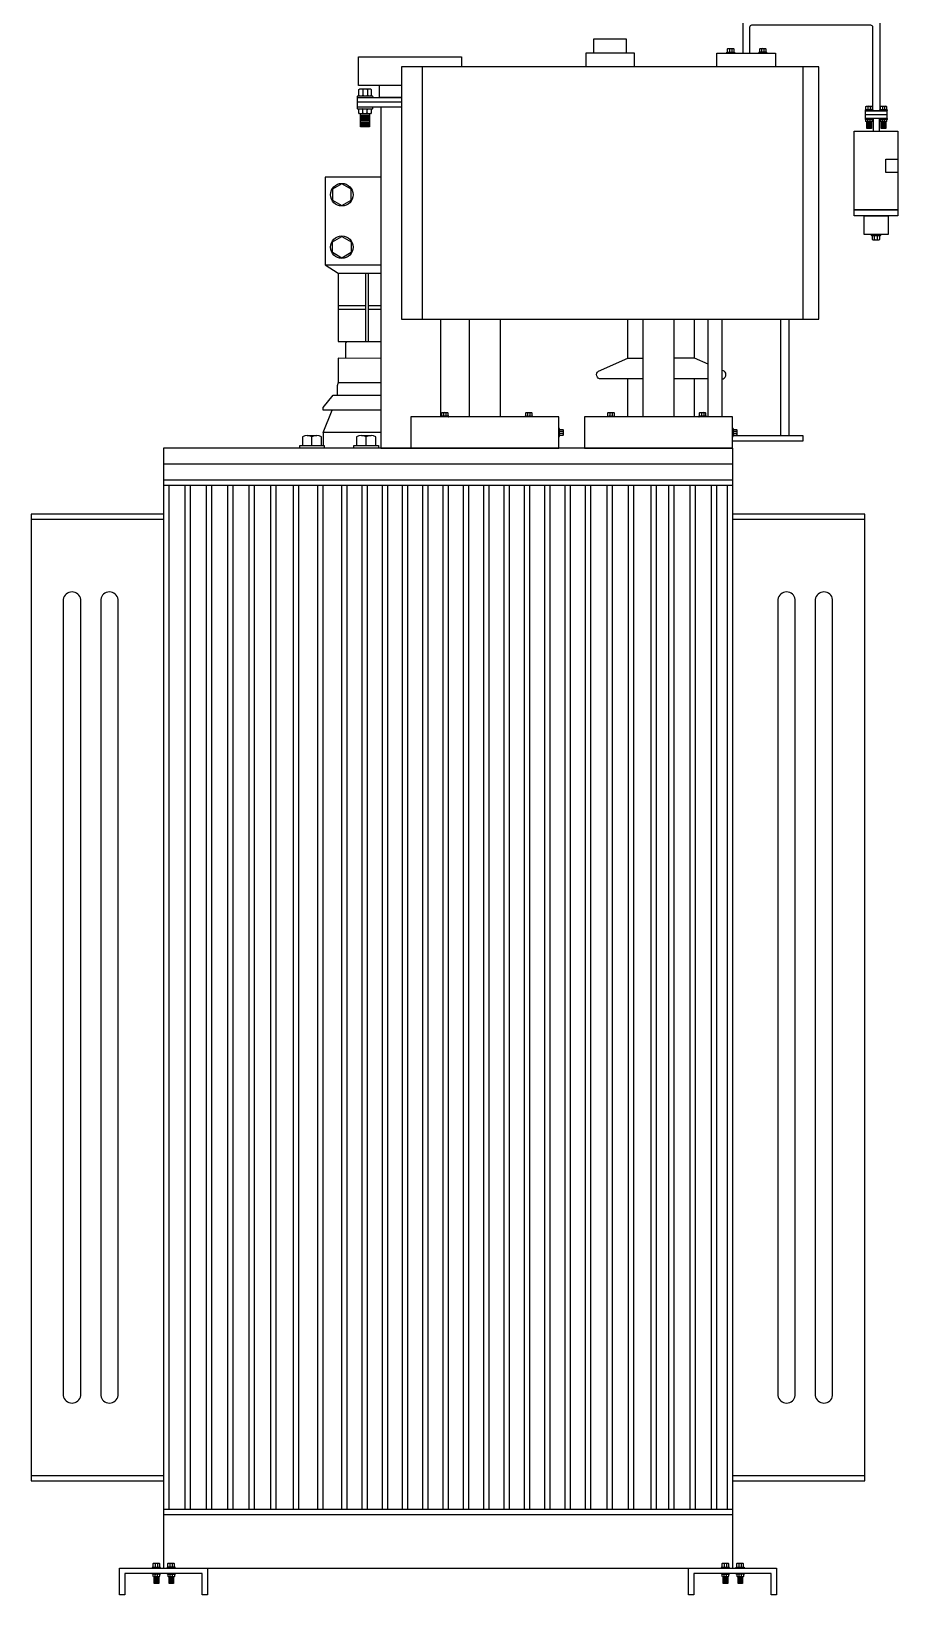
# Model space of a CAD drawing. Header units: millimetres. Extents: x 20927 to 53748, y 38421 to 54891.
# Drawn here: x 42603 to 44224, y 44419 to 47346 of the extents above; entities that cross this region are included whole.
import ezdxf

# ---------------------------------------------------------------- set-up
doc = ezdxf.new("R2010")
doc.units = ezdxf.units.MM
doc.linetypes.add('DASHEDX2', pattern=[1.5, 1, -0.5])
doc.layers.add('Btrans.', color=2, linetype='Continuous')
doc.layers.add('HIGHT', color=8, linetype='Continuous')

# ---------------------------------------------------------------- blocks, each defined once
blk = doc.blocks.new('A$C6F5A6055-flat-11')
at = {"layer": 'HIGHT'}
for p, q in [((0, 410.4), (0, 349.8)), ((252.3, 414.3), (3.9, 414.3)), ((243.5, 414.3), (252.3, 414.3)), ((256.2, 410.4), (256.2, 241.7)), ((12.7, 397.7), (12.7, 349.8)), ((239.6, 401.6), (16.6, 401.6)), ((243.5, 241.7), (243.5, 397.7)), ((229.8, 234.3), (269.9, 234.3)), ((229.9, 243.2), (243, 243.2)), ((243, 241.7), (229.9, 241.7)), ((243, 243.2), (230.5, 243.2)), ((230.6, 249.3), (231.4, 250)), ((230.6, 243.9), (230.6, 249.3)), ((231.4, 243.2), (230.6, 243.9)), ((231.4, 250), (234.3, 250)), ((231.4, 243.2), (241.5, 243.2)), ((232.8, 241.7), (240.1, 241.7)), ((233.6, 250), (234.3, 249.3)), ((234.3, 243.9), (233.6, 243.2)), ((234.3, 250), (238.6, 250)), ((235, 250), (234.3, 249.3)), ((234.3, 249.3), (234.3, 243.9)), ((234.3, 243.9), (235, 243.2)), ((237.9, 250), (238.6, 249.3)), ((238.6, 243.9), (237.9, 243.2)), ((238.6, 250), (241.5, 250)), ((239.3, 250), (238.6, 249.3)), ((238.6, 249.3), (238.6, 243.9)), ((238.6, 243.9), (239.3, 243.2)), ((241.5, 250), (242.3, 249.3)), ((242.3, 243.9), (241.5, 243.2)), ((242.3, 249.3), (242.3, 243.9)), ((256.2, 241.7), (243.5, 241.7)), ((256.7, 243.2), (269.9, 243.2)), ((269.9, 241.7), (256.7, 241.7)), ((269.8, 243.2), (257.4, 243.2)), ((257.5, 249.3), (258.2, 250)), ((257.5, 243.9), (257.5, 249.3)), ((258.2, 243.2), (257.5, 243.9)), ((258.2, 250), (261.2, 250)), ((258.2, 243.2), (268.4, 243.2)), ((259.7, 241.7), (267, 241.7)), ((260.4, 250), (261.2, 249.3)), ((261.2, 243.9), (260.4, 243.2)), ((261.9, 250), (261.2, 249.3)), ((261.2, 250), (265.5, 250)), ((261.2, 249.3), (261.2, 243.9)), ((261.2, 243.9), (261.9, 243.2)), ((264.7, 250), (265.5, 249.3)), ((265.5, 243.9), (264.7, 243.2)), ((266.2, 250), (265.5, 249.3)), ((265.5, 250), (268.4, 250)), ((265.5, 249.3), (265.5, 243.9)), ((265.5, 243.9), (266.2, 243.2)), ((268.4, 250), (269.1, 249.3)), ((269.1, 243.9), (268.4, 243.2)), ((269.1, 249.3), (269.1, 243.9)), ((229.9, 226.8), (243, 226.8)), ((229.9, 225.4), (242.4, 225.4)), ((243, 225.4), (229.9, 225.4)), ((230.6, 224.6), (231.4, 225.4)), ((230.6, 221.5), (230.6, 224.6)), ((231.4, 220.7), (230.6, 221.5)), ((241.5, 225.4), (231.4, 225.4)), ((234.3, 220.7), (231.4, 220.7)), ((232.2, 208.4), (232.2, 220.7)), ((240.7, 220.2), (232.2, 220.2)), ((240.7, 218.9), (232.2, 218.9)), ((240.7, 218.9), (232.2, 218.9)), ((240.7, 217.6), (232.2, 217.6)), ((240.7, 217.6), (232.2, 217.6)), ((240.7, 216.3), (232.2, 216.3)), ((240.7, 216.3), (232.2, 216.3)), ((240.7, 214.9), (232.2, 214.9)), ((240.7, 214.9), (232.2, 214.9)), ((240.7, 213.6), (232.2, 213.6)), ((240.7, 213.6), (232.2, 213.6)), ((240.7, 212.3), (232.2, 212.3)), ((240.7, 212.3), (232.2, 212.3)), ((240.7, 211), (232.2, 211)), ((240.7, 211), (232.2, 211)), ((240.7, 209.7), (232.2, 209.7)), ((240.7, 209.7), (232.2, 209.7)), ((240.7, 208.4), (232.2, 208.4)), ((240.1, 226.8), (232.8, 226.8)), ((234.3, 224.6), (233.6, 225.4)), ((233.6, 220.7), (234.3, 221.5)), ((234.3, 224.6), (235, 225.4)), ((234.3, 221.5), (234.3, 224.6)), ((235, 220.7), (234.3, 221.5)), ((238.6, 220.7), (234.3, 220.7)), ((238.6, 224.6), (237.9, 225.4)), ((237.9, 220.7), (238.6, 221.5)), ((238.6, 224.6), (239.3, 225.4)), ((238.6, 221.5), (238.6, 224.6)), ((239.3, 220.7), (238.6, 221.5)), ((241.5, 220.7), (238.6, 220.7)), ((240.7, 220.7), (240.7, 208.4)), ((241.5, 225.4), (242.3, 224.6)), ((242.3, 221.5), (241.5, 220.7)), ((242.3, 224.6), (242.3, 221.5)), ((244.2, 226.8), (244.2, 203.3)), ((255.5, 226.8), (255.5, 203.3)), ((256.7, 226.8), (269.9, 226.8)), ((269.9, 225.4), (256.7, 225.4)), ((256.8, 225.4), (269.3, 225.4)), ((257.5, 224.6), (258.2, 225.4)), ((257.5, 221.5), (257.5, 224.6)), ((258.2, 220.7), (257.5, 221.5)), ((268.4, 225.4), (258.2, 225.4)), ((261.2, 220.7), (258.2, 220.7)), ((259.1, 208.4), (259.1, 220.7)), ((267.5, 220.2), (259.1, 220.2)), ((267.5, 218.9), (259.1, 218.9)), ((267.5, 218.9), (259.1, 218.9)), ((267.5, 217.6), (259.1, 217.6)), ((267.5, 217.6), (259.1, 217.6)), ((267.5, 216.3), (259.1, 216.3)), ((267.5, 216.3), (259.1, 216.3)), ((267.5, 215), (259.1, 215)), ((267.5, 215), (259.1, 215)), ((267.5, 213.6), (259.1, 213.6)), ((267.5, 213.6), (259.1, 213.6)), ((267.5, 212.3), (259.1, 212.3)), ((267.5, 212.3), (259.1, 212.3)), ((267.5, 211), (259.1, 211)), ((267.5, 211), (259.1, 211)), ((267.5, 209.7), (259.1, 209.7)), ((267.5, 209.7), (259.1, 209.7)), ((267.5, 208.4), (259.1, 208.4)), ((267, 226.8), (259.7, 226.8)), ((261.2, 224.6), (260.4, 225.4)), ((260.4, 220.7), (261.2, 221.5)), ((261.2, 224.6), (261.9, 225.4)), ((261.2, 221.5), (261.2, 224.6)), ((261.9, 220.7), (261.2, 221.5)), ((265.5, 220.7), (261.2, 220.7)), ((265.5, 224.6), (264.7, 225.4)), ((264.7, 220.7), (265.5, 221.5)), ((265.5, 224.6), (266.2, 225.4)), ((265.5, 221.5), (265.5, 224.6)), ((266.2, 220.7), (265.5, 221.5)), ((268.4, 220.7), (265.5, 220.7)), ((267.5, 220.7), (267.5, 208.4)), ((268.4, 225.4), (269.1, 224.6)), ((269.1, 221.5), (268.4, 220.7)), ((269.1, 224.6), (269.1, 221.5)), ((257.2, 10), (241.4, 10)), ((241.4, 8.2), (257.2, 8.2)), ((257.1, 8.2), (242.2, 8.2)), ((243.2, 8.2), (242.3, 7.3)), ((242.3, 7.3), (242.3, 0.9)), ((242.3, 0.9), (243.2, 0)), ((243.2, 8.2), (255.4, 8.2)), ((244.9, 10), (253.7, 10)), ((246.7, 7.3), (245.9, 8.2)), ((245.9, 0), (246.7, 0.9)), ((246.7, 7.3), (247.6, 8.2)), ((246.7, 0.9), (246.7, 7.3)), ((247.6, 0), (246.7, 0.9)), ((251.9, 7.3), (251.1, 8.2)), ((251.1, 0), (251.9, 0.9)), ((251.9, 7.3), (252.8, 8.2)), ((251.9, 0.9), (251.9, 7.3)), ((252.8, 0), (251.9, 0.9)), ((256.3, 7.3), (255.4, 8.2)), ((255.4, 0), (256.3, 0.9)), ((256.3, 0.9), (256.3, 7.3)), ((243.2, 0), (246.7, 0)), ((246.7, 0), (251.9, 0)), ((251.9, 0), (255.4, 0))]:
    blk.add_line(p, q, dxfattribs=at)
for points in [[(229.8, 241.7), (269.9, 241.7), (269.9, 226.8), (229.8, 226.8)], [(208.7, 203.3), (290, 203.3), (290, 56.2), (208.7, 56.2)], [(208.7, 56.2), (290, 56.2), (290, 56.2), (208.7, 56.2)], [(208.7, 56.2), (290, 56.2), (290, 45), (208.7, 45)], [(226.9, 45), (271.8, 45), (271.8, 10), (226.9, 10)]]:
    blk.add_lwpolyline(points, close=True, dxfattribs=at)
blk.add_lwpolyline([(290, 125.8), (267.7, 125.8), (267.7, 151.1), (290, 151.1)], dxfattribs=at)
for centre, radius, start, end in [((3.9, 410.4), 3.91, 90, 180), ((252.3, 410.4), 3.91, 0, 90), ((16.6, 397.7), 3.91, 90, 180), ((239.6, 397.7), 3.91, 0, 90), ((229.8, 242.4), 0.738, 82.7348, 277.2652), ((243.1, 242.4), 0.738, 262.7348, 97.2652), ((256.6, 242.4), 0.738, 82.7348, 277.2652), ((270, 242.4), 0.738, 262.7348, 97.2652), ((229.8, 226.1), 0.738, 82.7348, 277.2652), ((243.1, 226.1), 0.738, 262.7348, 97.2652), ((256.6, 226.1), 0.738, 82.7348, 277.2652), ((270, 226.1), 0.738, 262.7348, 97.2652), ((241.3, 9.1), 0.886, 82.7348, 277.2652), ((257.4, 9.1), 0.886, 262.7348, 97.2652)]:
    blk.add_arc(centre, radius, start, end, dxfattribs=at)

msp = doc.modelspace()

# ---------------------------------------------------------------- linework, layer by layer
at = {"layer": 'Btrans.'}
for p, q in [((42850, 46565.2), (42850, 44468.7)), ((43915.1, 46565.2), (42850.1, 46565.2)), ((43915, 46565.2), (43915, 44468.7)), ((43915, 46535.2), (42850, 46535.2)), ((43915, 46505.2), (42850, 46505.2)), ((43915, 46495.2), (42850, 46495.2)), ((42850, 46431.4), (42602.5, 46431.4)), ((44162.5, 46431.4), (43915, 46431.4)), ((42602.5, 44642.1), (42850, 44642.1)), ((43915, 44642.1), (44162.5, 44642.1)), ((42850, 44578.7), (43915, 44578.7)), ((42850, 44568.7), (43915, 44568.7))]:
    msp.add_line(p, q, dxfattribs=at)
for points in [[(42850, 46441.4), (42602.5, 46441.4), (42602.5, 44632.1), (42850, 44632.1)], [(43915, 44632.1), (44162.5, 44632.1), (44162.5, 46441.4), (43915, 46441.4)], [(42932.5, 44468.7), (42932.5, 44418.7), (42922.5, 44418.7), (42922.5, 44458.7), (42777.5, 44458.7), (42777.5, 44418.7), (42767.5, 44418.7), (42767.5, 44468.7), (43997.5, 44468.7), (43997.5, 44418.7), (43987.5, 44418.7), (43987.5, 44458.7), (43842.5, 44458.7), (43842.5, 44418.7), (43832.5, 44418.7), (43832.5, 44468.7)]]:
    msp.add_lwpolyline(points, dxfattribs=at)
at = {"layer": 'HIGHT'}
for p, q in [((43910.2, 47313.1), (43909.5, 47312.4)), ((43909.5, 47307), (43910.2, 47306.3)), ((43913.1, 47313.1), (43913.8, 47312.4)), ((43913.8, 47307), (43913.1, 47306.3)), ((43969.6, 47307), (43968.8, 47306.3)), ((43970.3, 47313.1), (43969.6, 47312.4)), ((43973.2, 47313.1), (43973.9, 47312.4)), ((43973.9, 47307), (43973.2, 47306.3)), ((43221.6, 47238), (43223.1, 47236.5)), ((43223.1, 47225.8), (43221.6, 47224.3)), ((43230.2, 47238), (43231.7, 47236.5)), ((43231.7, 47225.8), (43230.2, 47224.3)), ((43235.6, 47190.1), (43218.8, 47190.1)), ((43235.6, 47187.5), (43218.8, 47187.5)), ((43235.6, 47184.9), (43218.8, 47184.9)), ((43235.6, 47182.3), (43218.8, 47182.3)), ((43222.9, 47199.1), (43221.4, 47200.5)), ((43221.4, 47191.2), (43222.9, 47192.7)), ((43231.5, 47199.1), (43230.1, 47200.5)), ((43230.1, 47191.2), (43231.5, 47192.7)), ((43235.6, 47179.7), (43218.8, 47179.7)), ((43235.6, 47177.1), (43218.8, 47177.1)), ((43235.6, 47174.4), (43218.8, 47174.4)), ((43235.6, 47171.8), (43218.8, 47171.8)), ((43235.6, 47169.2), (43218.8, 47169.2)), ((43152.6, 46908.4), (43257.1, 46908.4)), ((43176.8, 46892.8), (43257.1, 46892.8)), ((43228.3, 46892.8), (43228.3, 46764.6)), ((43233, 46892.8), (43233, 46764.6)), ((43176.8, 46831.9), (43228.3, 46831.9)), ((43233, 46831.9), (43257.1, 46831.9)), ((43176.8, 46825.5), (43228.3, 46825.5)), ((43233, 46825.5), (43257.1, 46825.5)), ((43719.2, 46733.8), (43719.2, 46806.3)), ((43844.2, 46733.8), (43844.2, 46806.3)), ((43719.2, 46623.8), (43719.2, 46694.8)), ((43869.7, 46694.8), (43805.9, 46694.8)), ((43844.2, 46623.8), (43844.2, 46694.8)), ((43375.1, 46632.1), (43374.3, 46631.4)), ((43374.3, 46626), (43375.1, 46625.2)), ((43378.7, 46631.4), (43378.7, 46626)), ((43531.5, 46631.4), (43531.5, 46626)), ((43535.8, 46631.4), (43535.8, 46626)), ((43685.5, 46631.4), (43685.5, 46626)), ((43689.9, 46631.4), (43689.9, 46626)), ((43856.8, 46631.4), (43856.8, 46626)), ((43861.2, 46631.4), (43861.2, 46626)), ((43597.4, 46596.6), (43592, 46596.6)), ((43922.7, 46596.6), (43917.3, 46596.6)), ((43118.9, 46588.8), (43137, 46588.8)), ((43127.9, 46570.4), (43127.9, 46586.4)), ((43148.6, 46594.3), (43148.6, 46570.4)), ((43220.5, 46588.8), (43238.5, 46588.8)), ((43229.5, 46570.4), (43229.5, 46586.4)), ((43597.4, 46592.3), (43592, 46592.3)), ((43922.7, 46592.3), (43917.3, 46592.3)), ((42860, 46495.2), (42860, 44578.3)), ((42890, 46495.2), (42890, 44578.3)), ((42900, 46495.2), (42900, 44578.3)), ((42930, 46495.2), (42930, 44578.3)), ((42940, 46495.2), (42940, 44578.3)), ((42970, 46495.2), (42970, 44578.3)), ((42980, 46495.2), (42980, 44578.3)), ((43010, 46495.2), (43010, 44578.3)), ((43020, 46495.2), (43020, 44578.3)), ((43050, 46495.2), (43050, 44578.3)), ((43060, 46495.2), (43060, 44578.3)), ((43093, 46495.2), (43093, 44578.3)), ((43103, 46495.2), (43103, 44578.3)), ((43138, 46495.2), (43138, 44578.3)), ((43148, 46495.2), (43148, 44578.3)), ((43183, 46495.2), (43183, 44578.3)), ((43193, 46495.2), (43193, 44578.3)), ((43221, 46495.2), (43221, 44578.3)), ((43231, 46495.2), (43231, 44578.3)), ((43259, 46495.2), (43259, 44578.3)), ((43269, 46495.2), (43269, 44578.3)), ((43297, 46495.2), (43297, 44578.3)), ((43307, 46495.2), (43307, 44578.3)), ((43335, 46495.2), (43335, 44578.3)), ((43345, 46495.2), (43345, 44578.3)), ((43373, 46495.2), (43373, 44578.3)), ((43383, 46495.2), (43383, 44578.3)), ((43411, 46495.2), (43411, 44578.3)), ((43421, 46495.2), (43421, 44578.3)), ((43449, 46495.2), (43449, 44578.3)), ((43459, 46495.2), (43459, 44578.3)), ((43487, 46495.2), (43487, 44578.3)), ((43497, 46495.2), (43497, 44578.3)), ((43525, 46495.2), (43525, 44578.3)), ((43535, 46495.2), (43535, 44578.3)), ((43563, 46495.2), (43563, 44578.3)), ((43573, 46495.2), (43573, 44578.3)), ((43601, 46495.2), (43601, 44578.3)), ((43611, 46495.2), (43611, 44578.3)), ((43639, 46495.2), (43639, 44578.3)), ((43649, 46495.2), (43649, 44578.3)), ((43680, 46495.2), (43680, 44578.3)), ((43690, 46495.2), (43690, 44578.3)), ((43720, 46495.2), (43720, 44578.3)), ((43730, 46495.2), (43730, 44578.3)), ((43762, 46495.2), (43762, 44578.3)), ((43772, 46495.2), (43772, 44578.3)), ((43795, 46495.2), (43795, 44578.3)), ((43805, 46495.2), (43805, 44578.3)), ((43835, 46495.2), (43835, 44578.3)), ((43845, 46495.2), (43845, 44578.3)), ((43875, 46495.2), (43875, 44578.3)), ((43885, 46495.2), (43885, 44578.3)), ((43905, 46495.2), (43905, 44578.3)), ((42833.7, 44477.8), (42834.4, 44477.1)), ((42834.4, 44471.2), (42835.2, 44470.5)), ((42838.1, 44477.8), (42838.8, 44477.1)), ((42838.8, 44471.2), (42838.1, 44470.5)), ((42862, 44471.2), (42861.3, 44470.5)), ((42866.4, 44471.2), (42867.2, 44470.5)), ((43898.7, 44477.8), (43899.4, 44477.1)), ((43899.4, 44471.2), (43900.2, 44470.5)), ((43903.1, 44477.8), (43903.8, 44477.1)), ((43903.8, 44471.2), (43903.1, 44470.5)), ((43927, 44471.2), (43926.3, 44470.5)), ((43931.4, 44471.2), (43932.2, 44470.5)), ((42841.1, 44451.9), (42832.5, 44451.9)), ((42841.1, 44450.5), (42832.5, 44450.5)), ((42841.1, 44449.2), (42832.5, 44449.2)), ((42841.1, 44447.8), (42832.5, 44447.8)), ((42841.1, 44446.5), (42832.5, 44446.5)), ((42841.1, 44445.2), (42832.5, 44445.2)), ((42841.1, 44443.8), (42832.5, 44443.8)), ((42841.1, 44442.5), (42832.5, 44442.5)), ((42841.1, 44441.1), (42832.5, 44441.1)), ((42834.6, 44456.4), (42835.4, 44457.2)), ((42835.4, 44452.4), (42834.6, 44453.2)), ((42839, 44453.2), (42839, 44456.4)), ((42869, 44451.7), (42860.4, 44451.7)), ((42869, 44450.4), (42860.4, 44450.4)), ((42869, 44449.1), (42860.4, 44449.1)), ((42869, 44447.7), (42860.4, 44447.7)), ((42869, 44446.4), (42860.4, 44446.4)), ((42869, 44445), (42860.4, 44445)), ((42869, 44443.7), (42860.4, 44443.7)), ((42869, 44442.4), (42860.4, 44442.4)), ((42869, 44441), (42860.4, 44441)), ((42862.5, 44453), (42862.5, 44456.3)), ((42866.9, 44456.3), (42867.6, 44457.1)), ((42867.6, 44452.3), (42866.9, 44453)), ((43906.1, 44451.9), (43897.5, 44451.9)), ((43906.1, 44450.5), (43897.5, 44450.5)), ((43906.1, 44449.2), (43897.5, 44449.2)), ((43906.1, 44447.8), (43897.5, 44447.8)), ((43906.1, 44446.5), (43897.5, 44446.5)), ((43906.1, 44445.2), (43897.5, 44445.2)), ((43906.1, 44443.8), (43897.5, 44443.8)), ((43906.1, 44442.5), (43897.5, 44442.5)), ((43906.1, 44441.1), (43897.5, 44441.1)), ((43899.6, 44453.2), (43899.6, 44456.4)), ((43904, 44456.4), (43904.8, 44457.2)), ((43904.8, 44452.4), (43904, 44453.2)), ((43934, 44451.7), (43925.4, 44451.7)), ((43934, 44450.4), (43925.4, 44450.4)), ((43934, 44449.1), (43925.4, 44449.1)), ((43934, 44447.7), (43925.4, 44447.7)), ((43934, 44446.4), (43925.4, 44446.4)), ((43934, 44445), (43925.4, 44445)), ((43934, 44443.7), (43925.4, 44443.7)), ((43934, 44442.4), (43925.4, 44442.4)), ((43934, 44441), (43925.4, 44441)), ((43927.5, 44453), (43927.5, 44456.3)), ((43931.9, 44456.3), (43932.6, 44457.1)), ((43932.6, 44452.3), (43931.9, 44453))]:
    msp.add_line(p, q, dxfattribs=at)
at = {"layer": 'HIGHT', "linetype": 'DASHEDX2'}
for p, q in [((43334.2, 47278.7), (43334.2, 46806.3)), ((44047.1, 46806.3), (44047.1, 47278.7))]:
    msp.add_line(p, q, dxfattribs=at)
at = {"layer": 'HIGHT'}
for points in [[(43716.7, 47304.8), (43716.7, 47330.9), (43654.9, 47330.9), (43654.9, 47304.8)], [(43731.3, 47278.7), (43731.3, 47304.8), (43640.3, 47304.8), (43640.3, 47278.7)], [(43885.9, 47278.7), (43885.9, 47304.8), (43995.7, 47304.8), (43995.7, 47278.7)], [(43906.6, 47306.3), (43905.8, 47307), (43905.8, 47312.4), (43906.6, 47313.1), (43916.7, 47313.1), (43917.5, 47312.4), (43917.5, 47307), (43916.7, 47306.3)], [(43908.7, 47313.1), (43909.5, 47312.4), (43909.5, 47307), (43908.7, 47306.3)], [(43914.5, 47313.1), (43913.8, 47312.4), (43913.8, 47307), (43914.5, 47306.3)], [(43966.6, 47306.3), (43965.9, 47307), (43965.9, 47312.4), (43966.6, 47313.1), (43976.8, 47313.1), (43977.6, 47312.4), (43977.6, 47307), (43976.8, 47306.3)], [(43968.8, 47313.1), (43969.6, 47312.4), (43969.6, 47307), (43970.3, 47306.3)], [(43974.6, 47313.1), (43973.9, 47312.4), (43973.9, 47307), (43974.6, 47306.3)], [(43295.2, 47244.2), (43215.1, 47244.2), (43215.1, 47297.4), (43407.5, 47297.4), (43407.5, 47278.7)], [(43295.2, 47221.3), (43254.4, 47221.3), (43254.4, 47244.2)], [(43295.2, 47203.7), (43213, 47203.7), (43213, 47221.4), (43295.2, 47221.4)], [(43295.2, 47212.6), (43213, 47212.6)], [(43217.2, 47224.3), (43215.7, 47225.8), (43215.7, 47236.5), (43217.2, 47238), (43237.6, 47238), (43239, 47236.5), (43239, 47225.8), (43237.6, 47224.3)], [(43224.5, 47238), (43223.1, 47236.5), (43223.1, 47225.8), (43224.5, 47224.3)], [(43233.2, 47238), (43231.7, 47236.5), (43231.7, 47225.8), (43233.2, 47224.3)], [(43237.4, 47200.5), (43238.9, 47199.1), (43238.9, 47192.7), (43237.4, 47191.2), (43217, 47191.2), (43215.6, 47192.7), (43215.6, 47199.1), (43217, 47200.5)], [(43235.6, 47191.2), (43235.6, 47166.6), (43218.8, 47166.6), (43218.8, 47191.2)], [(43224.4, 47191.2), (43222.9, 47192.7), (43222.9, 47199.1), (43224.4, 47200.5)], [(43233, 47191.2), (43231.5, 47192.7), (43231.5, 47199.1), (43233, 47200.5)], [(43257.1, 47203.7), (43257.1, 46565.2), (43589.8, 46565.2), (43589.8, 46623.8), (43312.8, 46623.8), (43312.8, 46565.2)], [(43257.1, 47072.5), (43152.6, 47072.5), (43152.6, 46908.4), (43176.8, 46892.8), (43176.8, 46764.6), (43257.1, 46764.6)], [(43368.5, 46806.3), (43368.5, 46623.8)], [(43422, 46806.3), (43422, 46623.8)], [(43480.6, 46623.8), (43480.6, 46806.3)], [(43747.3, 46806.3), (43747.3, 46623.8)], [(43805.9, 46623.8), (43805.9, 46806.3)], [(43869.7, 46623.8), (43869.7, 46806.3)], [(43894.9, 46806.3), (43894.9, 46623.8)], [(44005.4, 46589), (44005.4, 46806.3)], [(44020.3, 46806.3), (44020.3, 46589)], [(43191.6, 46733.4), (43191.6, 46762.6), (43193.7, 46764.6)], [(43257.1, 46733.2), (43176.8, 46733.4), (43176.8, 46688.1), (43257.1, 46688.1)], [(43869.7, 46722.4), (43844.2, 46733.8), (43805.9, 46733.8)], [(43176.8, 46688.1), (43175.2, 46681.8), (43175.2, 46664.6)], [(43257.1, 46636.5), (43148.6, 46636.5), (43148.6, 46641.2), (43167.4, 46664.6), (43257.1, 46664.6)], [(43257.1, 46594.3), (43148.6, 46594.3), (43165.8, 46636.5)], [(43371.4, 46625.2), (43370.7, 46626), (43370.7, 46631.4), (43371.4, 46632.1), (43381.6, 46632.1), (43382.3, 46631.4), (43382.3, 46626), (43381.6, 46625.2)], [(43373.6, 46632.1), (43374.3, 46631.4), (43374.3, 46626), (43373.6, 46625.2)], [(43379.4, 46632.1), (43378.7, 46631.4), (43377.9, 46632.1)], [(43377.9, 46625.2), (43378.7, 46626), (43379.4, 46625.2)], [(43528.6, 46625.2), (43527.9, 46626), (43527.9, 46631.4), (43528.6, 46632.1), (43538.8, 46632.1), (43539.5, 46631.4), (43539.5, 46626), (43538.8, 46625.2)], [(43530.8, 46632.1), (43531.5, 46631.4), (43532.2, 46632.1)], [(43532.2, 46625.2), (43531.5, 46626), (43530.8, 46625.2)], [(43536.6, 46632.1), (43535.8, 46631.4), (43535.1, 46632.1)], [(43535.1, 46625.2), (43535.8, 46626), (43536.6, 46625.2)], [(43682.6, 46625.2), (43681.9, 46626), (43681.9, 46631.4), (43682.6, 46632.1), (43692.8, 46632.1), (43693.5, 46631.4), (43693.5, 46626), (43692.8, 46625.2)], [(43684.8, 46632.1), (43685.5, 46631.4), (43686.3, 46632.1)], [(43686.3, 46625.2), (43685.5, 46626), (43684.8, 46625.2)], [(43690.6, 46632.1), (43689.9, 46631.4), (43689.1, 46632.1)], [(43689.1, 46625.2), (43689.9, 46626), (43690.6, 46625.2)], [(43853.9, 46625.2), (43853.2, 46626), (43853.2, 46631.4), (43853.9, 46632.1), (43864.1, 46632.1), (43864.8, 46631.4), (43864.8, 46626), (43864.1, 46625.2)], [(43856.1, 46632.1), (43856.8, 46631.4), (43857.6, 46632.1)], [(43857.6, 46625.2), (43856.8, 46626), (43856.1, 46625.2)], [(43861.9, 46632.1), (43861.2, 46631.4), (43860.4, 46632.1)], [(43860.4, 46625.2), (43861.2, 46626), (43861.9, 46625.2)], [(43591.3, 46599.6), (43592, 46600.3), (43597.4, 46600.3), (43598.1, 46599.6), (43598.1, 46589.4), (43597.4, 46588.7), (43592, 46588.7), (43591.3, 46589.4)], [(43591.3, 46595.9), (43592, 46596.6), (43591.3, 46597.4)], [(43598.1, 46597.4), (43597.4, 46596.6), (43598.1, 46595.9)], [(43916.6, 46599.6), (43917.3, 46600.3), (43922.7, 46600.3), (43923.4, 46599.6), (43923.4, 46589.4), (43922.7, 46588.7), (43917.3, 46588.7), (43916.6, 46589.4)], [(43916.6, 46595.9), (43917.3, 46596.6), (43916.6, 46597.4)], [(43923.4, 46597.4), (43922.7, 46596.6), (43923.4, 46595.9)], [(43105, 46565.2), (43105, 46570.4), (43150.9, 46570.4), (43150.9, 46565.2)], [(43206.5, 46565.2), (43206.5, 46570.4), (43252.5, 46570.4), (43252.5, 46565.2)], [(43591.3, 46593.1), (43592, 46592.3), (43591.3, 46591.6)], [(43598.1, 46591.6), (43597.4, 46592.3), (43598.1, 46593.1)], [(43915.1, 46589), (44046.4, 46589), (44046.4, 46578.3), (43915.1, 46578.3)], [(43916.6, 46593.1), (43917.3, 46592.3), (43916.6, 46591.6)], [(43923.4, 46591.6), (43922.7, 46592.3), (43923.4, 46593.1)], [(42831.4, 44470.5), (42830.7, 44471.2), (42830.7, 44477.1), (42831.4, 44477.8), (42841.8, 44477.8), (42842.6, 44477.1), (42842.6, 44471.2), (42841.8, 44470.5)], [(42835.2, 44477.8), (42834.4, 44477.1), (42834.4, 44471.2), (42833.7, 44470.5)], [(42839.6, 44477.8), (42838.8, 44477.1), (42838.8, 44471.2), (42839.6, 44470.5)], [(42859, 44470.5), (42858.3, 44471.2), (42858.3, 44477.1), (42859, 44477.8), (42869.4, 44477.8), (42870.2, 44477.1), (42870.2, 44471.2), (42869.4, 44470.5)], [(42861.3, 44477.8), (42862, 44477.1), (42862.8, 44477.8)], [(42862, 44477.1), (42862, 44471.2), (42862.8, 44470.5)], [(42865.7, 44477.8), (42866.4, 44477.1), (42867.2, 44477.8)], [(42866.4, 44477.1), (42866.4, 44471.2), (42865.7, 44470.5)], [(43896.4, 44470.5), (43895.7, 44471.2), (43895.7, 44477.1), (43896.4, 44477.8), (43906.8, 44477.8), (43907.6, 44477.1), (43907.6, 44471.2), (43906.8, 44470.5)], [(43900.2, 44477.8), (43899.4, 44477.1), (43899.4, 44471.2), (43898.7, 44470.5)], [(43904.6, 44477.8), (43903.8, 44477.1), (43903.8, 44471.2), (43904.6, 44470.5)], [(43924, 44470.5), (43923.3, 44471.2), (43923.3, 44477.1), (43924, 44477.8), (43934.4, 44477.8), (43935.2, 44477.1), (43935.2, 44471.2), (43934.4, 44470.5)], [(43926.3, 44477.8), (43927, 44477.1), (43927.8, 44477.8)], [(43927, 44477.1), (43927, 44471.2), (43927.8, 44470.5)], [(43930.7, 44477.8), (43931.4, 44477.1), (43932.2, 44477.8)], [(43931.4, 44477.1), (43931.4, 44471.2), (43930.7, 44470.5)], [(42842, 44457.2), (42842.8, 44456.4), (42842.8, 44453.2), (42842, 44452.4), (42831.6, 44452.4), (42830.9, 44453.2), (42830.9, 44456.4), (42831.6, 44457.2)], [(42841.1, 44452.4), (42841.1, 44439.8), (42832.5, 44439.8), (42832.5, 44452.4)], [(42833.9, 44452.4), (42834.6, 44453.2), (42834.6, 44456.4), (42833.9, 44457.2)], [(42838.3, 44457.2), (42839, 44456.4), (42839.8, 44457.2)], [(42839.8, 44452.4), (42839, 44453.2), (42838.3, 44452.4)], [(42869.9, 44457.1), (42870.6, 44456.3), (42870.6, 44453), (42869.9, 44452.3), (42859.5, 44452.3), (42858.7, 44453), (42858.7, 44456.3), (42859.5, 44457.1)], [(42869, 44452.3), (42869, 44439.7), (42860.4, 44439.7), (42860.4, 44452.3)], [(42861.7, 44457.1), (42862.5, 44456.3), (42863.2, 44457.1)], [(42863.2, 44452.3), (42862.5, 44453), (42861.7, 44452.3)], [(42866.1, 44452.3), (42866.9, 44453), (42866.9, 44456.3), (42866.1, 44457.1)], [(43907, 44457.2), (43907.8, 44456.4), (43907.8, 44453.2), (43907, 44452.4), (43896.6, 44452.4), (43895.9, 44453.2), (43895.9, 44456.4), (43896.6, 44457.2)], [(43906.1, 44452.4), (43906.1, 44439.8), (43897.5, 44439.8), (43897.5, 44452.4)], [(43898.9, 44457.2), (43899.6, 44456.4), (43900.4, 44457.2)], [(43900.4, 44452.4), (43899.6, 44453.2), (43898.9, 44452.4)], [(43903.3, 44452.4), (43904, 44453.2), (43904, 44456.4), (43903.3, 44457.2)], [(43934.9, 44457.1), (43935.6, 44456.3), (43935.6, 44453), (43934.9, 44452.3), (43924.5, 44452.3), (43923.7, 44453), (43923.7, 44456.3), (43924.5, 44457.1)], [(43934, 44452.3), (43934, 44439.7), (43925.4, 44439.7), (43925.4, 44452.3)], [(43926.7, 44457.1), (43927.5, 44456.3), (43928.2, 44457.1)], [(43928.2, 44452.3), (43927.5, 44453), (43926.7, 44452.3)], [(43931.1, 44452.3), (43931.9, 44453), (43931.9, 44456.3), (43931.1, 44457.1)]]:
    msp.add_lwpolyline(points, dxfattribs=at)
for points in [[(43905.1, 47304.8, -1.135579), (43905.1, 47306.3), (43918.2, 47306.3, -1.135579), (43918.2, 47304.8)], [(43978.3, 47304.8, 1.135579), (43978.3, 47306.3), (43965.1, 47306.3, 1.135579), (43965.1, 47304.8)], [(43240.6, 47221.4, 1.135579), (43240.6, 47224.3), (43214.2, 47224.3, 1.135579), (43214.2, 47221.4)], [(43747.3, 46694.8), (43668.5, 46694.8, -0.753517), (43664.3, 46709.2), (43719.2, 46733.8), (43747.3, 46733.8)], [(43894.9, 46694.8), (43895, 46694.8, 0.753517), (43899.2, 46709.2), (43894.9, 46711.1)], [(43383.1, 46623.8, 1.135579), (43383.1, 46625.2), (43369.9, 46625.2, 1.135579), (43369.9, 46623.8)], [(43527.1, 46623.8, -1.135579), (43527.1, 46625.2), (43540.3, 46625.2, -1.135579), (43540.3, 46623.8)], [(43589.8, 46587.9, 1.135579), (43591.3, 46587.9), (43591.3, 46601.1, 1.135579), (43589.8, 46601.1)], [(43681.1, 46623.8, -1.135579), (43681.1, 46625.2), (43694.3, 46625.2, -1.135579), (43694.3, 46623.8)], [(43865.6, 46623.8, 1.135579), (43865.6, 46625.2), (43852.4, 46625.2, 1.135579), (43852.4, 46623.8)], [(43915.1, 46587.9, 1.135579), (43916.6, 46587.9), (43916.6, 46601.1, 1.135579), (43915.1, 46601.1)], [(43146, 46570.4), (43146, 46586.4, 0.27283), (43127.9, 46586.4, 0.27283), (43109.9, 46586.4), (43109.9, 46570.4)], [(43247.6, 46570.4), (43247.6, 46586.4, 0.27283), (43229.5, 46586.4, 0.27283), (43211.5, 46586.4), (43211.5, 46570.4)]]:
    msp.add_lwpolyline(points, format="xyb", dxfattribs=at)
for points in [[(44076.4, 47278.7), (43295.2, 47278.7), (43295.2, 46806.3), (44076.4, 46806.3)], [(43201.3, 47049.7), (43183.8, 47059.9), (43166.3, 47049.7), (43166.3, 47029.5), (43183.8, 47019.4), (43201.3, 47029.5)], [(43201.3, 46931.1), (43183.8, 46921), (43166.3, 46931.1), (43166.3, 46951.3), (43183.8, 46961.4), (43201.3, 46951.3)], [(43915.1, 46565.2), (43915.1, 46623.8), (43638.1, 46623.8), (43638.1, 46565.2)]]:
    msp.add_lwpolyline(points, close=True, dxfattribs=at)
for points in [[(43214, 47203.5, 1.135579), (43214, 47200.5), (43240.4, 47200.5, 1.135579), (43240.4, 47203.5)], [(42662.5, 46281.7), (42662.5, 44791.8, 0.88471), (42695, 44791.8), (42695, 46281.7, 0.88471)], [(42732.5, 46281.7), (42732.5, 44791.8, 0.88471), (42765, 44791.8), (42765, 46281.7, 0.88471)], [(44000, 46281.7), (44000, 44791.8, 0.88471), (44032.5, 44791.8), (44032.5, 46281.7, 0.88471)], [(44070, 46281.7), (44070, 44791.8, 0.88471), (44102.5, 44791.8), (44102.5, 46281.7, 0.88471)], [(42829.9, 44468.7, -0.940941), (42829.9, 44470.5), (42843.4, 44470.5, -0.940941), (42843.4, 44468.7)], [(42857.5, 44470.5, 0.940941), (42857.5, 44468.7), (42871, 44468.7, 0.940941), (42871, 44470.5)], [(43894.9, 44468.7, -0.940941), (43894.9, 44470.5), (43908.4, 44470.5, -0.940941), (43908.4, 44468.7)], [(43936, 44468.7), (43922.5, 44468.7, -0.940941), (43922.5, 44470.5), (43936, 44470.5, -0.940941)], [(42843.6, 44457.2), (42830.1, 44457.2, -1.149236), (42830.1, 44458.7), (42843.6, 44458.7, -1.149236)], [(42871.4, 44457.1, 1.149236), (42871.4, 44458.5), (42857.9, 44458.5, 1.149236), (42857.9, 44457.1)], [(43908.6, 44457.2, 1.149236), (43908.6, 44458.7), (43895.1, 44458.7, 1.149236), (43895.1, 44457.2)], [(43936.4, 44457.1), (43922.9, 44457.1, -1.149236), (43922.9, 44458.5), (43936.4, 44458.5, -1.149236)]]:
    msp.add_lwpolyline(points, format="xyb", close=True, dxfattribs=at)
for centre in [(43183.8, 47039.6), (43183.8, 46941.2)]:
    msp.add_circle(centre, 21.1, dxfattribs=at)

# ---------------------------------------------------------------- block references
msp.add_blockref('A$C6F5A6055-flat-11', (43934.3, 46955.2))

doc.saveas('drawing.dxf')
